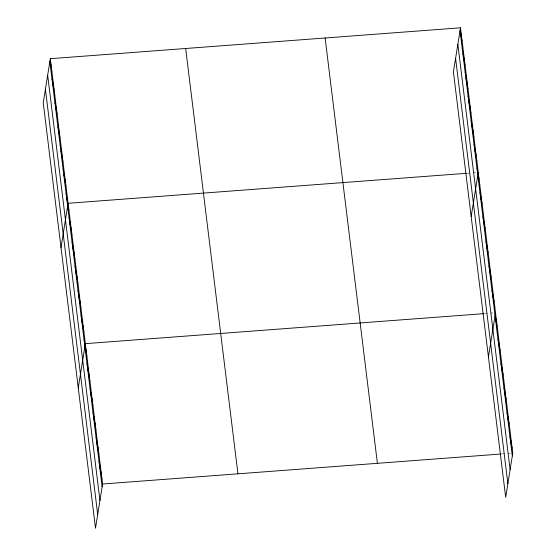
<?xml version="1.0" encoding="UTF-8"?>
<svg xmlns="http://www.w3.org/2000/svg" width="556" height="556" viewBox="0 0 556 556"><rect width="100%" height="100%" fill="white"/><g stroke="black" fill="none" stroke-linecap="round" stroke-linejoin="round"><path stroke-width="0.42" stroke-dasharray="2.78 2.08" d="M467.269 173.243L469.806 173.048M473.191 172.798L475.727 172.603M484.519 313.598L488.745 313.278M490.441 313.153L493.825 312.896M501.769 453.96L505.995 453.64M507.691 453.515L511.075 453.258"/><path stroke-width="0.83" d="M50.311 58.686L43.236 102.867L95.507 528.2L102.589 484.012L50.311 58.686L460.493 27.8L512.764 453.133L505.689 497.314L453.411 71.988L460.493 27.8M50.596 67.547L51.055 64.711M51.34 73.573L51.791 70.737M52.076 79.598L52.535 76.763M52.82 85.624L53.272 82.788M53.557 91.65L54.015 88.814M54.3 97.675L54.752 94.84M55.044 103.701L55.496 100.865M55.781 109.727L56.239 106.891M56.524 115.752L56.976 112.917M57.261 121.778L57.72 118.942M58.005 127.804L58.456 124.968M58.741 133.829L59.2 130.994M59.485 139.855L59.937 137.019M60.222 145.88L60.68 143.038M60.965 151.906L61.417 149.064M61.709 157.932L62.161 155.089M62.446 163.957L62.904 161.115M63.189 169.983L63.641 167.141M63.926 176.009L64.385 173.166M64.67 182.034L65.121 179.192M65.406 188.06L65.865 185.218M66.15 194.086L66.602 191.243M66.887 200.111L67.346 197.269M61.007 247.483L68.082 203.294L466.421 173.305M68.381 212.239L68.833 209.397M69.132 218.341L69.583 215.499M69.882 224.443L70.334 221.608M70.633 230.545L71.085 227.71M71.383 236.647L71.835 233.812M72.134 242.75L72.586 239.914M72.878 248.852L73.336 246.016M73.628 254.954L74.087 252.118M74.379 261.056L74.838 258.22M75.129 267.158L75.588 264.322M75.88 273.26L76.339 270.425M76.631 279.362L77.082 276.527M77.381 285.464L77.833 282.629M78.132 291.566L78.584 288.731M78.882 297.675L79.334 294.833M79.633 303.778L80.085 300.935M80.384 309.88L80.835 307.037M81.134 315.982L81.586 313.146M81.885 322.084L82.337 319.248M82.629 328.186L83.087 325.35M83.379 334.288L83.838 331.452M84.13 340.39L84.588 337.555M78.257 387.838L85.339 343.657L483.671 313.66M85.631 352.594L86.09 349.759M86.382 358.696L86.833 355.861M87.132 364.799L87.584 361.963M87.883 370.901L88.334 368.065M88.633 377.003L89.085 374.167M89.384 383.105L89.836 380.269M90.135 389.214L90.586 386.371M90.885 395.316L91.337 392.473M91.629 401.418L92.087 398.582M92.379 407.52L92.838 404.685M93.13 413.622L93.589 410.787M93.881 419.724L94.339 416.889M94.631 425.827L95.09 422.991M95.382 431.929L95.834 429.093M96.132 438.031L96.584 435.195M96.883 444.133L97.335 441.297M97.634 450.235L98.085 447.399M98.384 456.337L98.836 453.501M99.135 462.439L99.587 459.603M99.885 468.541L100.337 465.706M100.636 474.65L101.088 471.808M101.38 480.752L101.838 477.91M460.778 36.661L461.23 33.826M461.515 42.687L461.973 39.851M462.258 48.713L462.71 45.877M462.995 54.738L463.454 51.903M463.739 60.764L464.19 57.928M464.482 66.789L464.934 63.954M465.219 72.815L465.671 69.98M465.963 78.841L466.414 76.005M466.699 84.866L467.158 82.031M467.443 90.892L467.895 88.056M468.18 96.918L468.638 94.082M468.923 102.943L469.375 100.108M469.66 108.969L470.119 106.133M470.404 114.995L470.856 112.159M471.147 121.02L471.599 118.185M471.884 127.046L472.336 124.21M472.628 133.072L473.08 130.236M473.364 139.097L473.823 136.262M474.108 145.123L474.56 142.287M474.845 151.149L475.304 148.313M475.588 157.174L476.04 154.339M476.325 163.2L476.784 160.364M477.069 169.226L477.521 166.39M471.189 216.597L478.264 172.416M478.556 181.353L479.015 178.518M479.307 187.455L479.765 184.62M480.057 193.557L480.516 190.722M480.808 199.66L481.267 196.824M481.559 205.762L482.017 202.926M482.309 211.864L482.761 209.028M483.06 217.966L483.512 215.13M483.81 224.068L484.262 221.232M484.561 230.17L485.013 227.334M485.312 236.272L485.763 233.437M486.062 242.381L486.514 239.539M486.813 248.483L487.264 245.641M487.563 254.585L488.015 251.743M488.307 260.688L488.766 257.852M489.058 266.79L489.516 263.954M489.808 272.892L490.267 270.056M490.559 278.994L491.017 276.158M491.309 285.096L491.761 282.26M492.06 291.198L492.512 288.362M492.811 297.3L493.262 294.465M493.561 303.402L494.013 300.567M494.312 309.504L494.764 306.669M488.439 356.959L495.514 312.771M495.813 321.709L496.265 318.873M496.564 327.811L497.015 324.975M497.307 333.92L497.766 331.077M498.058 340.022L498.517 337.179M498.808 346.124L499.267 343.281M499.559 352.226L500.018 349.39M500.31 358.328L500.768 355.492M501.06 364.43L501.512 361.595M501.811 370.532L502.263 367.697M502.561 376.634L503.013 373.799M503.312 382.736L503.764 379.901M504.063 388.839L504.514 386.003M504.813 394.941L505.265 392.105M505.564 401.043L506.016 398.207M506.314 407.145L506.766 404.309M507.058 413.247L507.517 410.411M507.809 419.349L508.267 416.513M508.559 425.458L509.018 422.616M509.31 431.56L509.769 428.718M510.06 437.662L510.512 434.827M510.811 443.764L511.263 440.929M511.562 449.867L512.013 447.031M102.589 484.012L500.921 454.023M460.034 30.636L512.312 455.969M457.852 44.278L510.123 469.611M455.6 58.338L507.871 483.671M325.128 37.989L377.406 463.322M185.669 48.49L237.947 473.823M49.859 61.521L102.13 486.854M47.67 75.164L99.948 500.497M45.418 89.224L97.696 514.557"/></g></svg>
